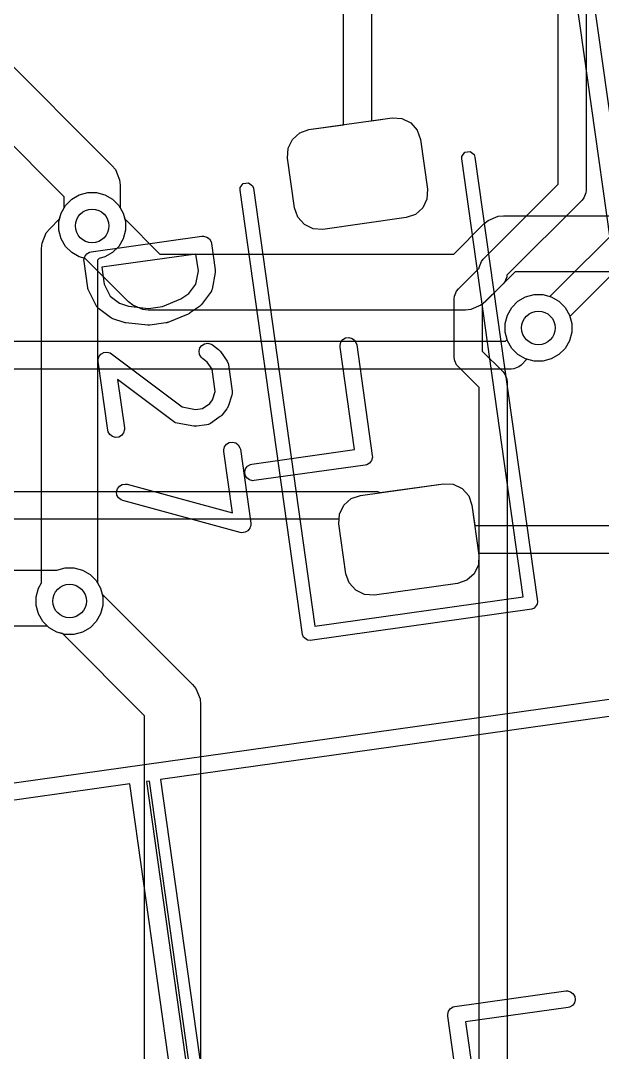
# Model space of a CAD drawing. Header units: millimetres. Extents: x 14 to 286, y -133 to -45.
# Drawn here: x 194.54 to 199.74, y -91.75 to -82.54 of the extents above; entities that cross this region are included whole.
import ezdxf

# ---------------------------------------------------------------- set-up
doc = ezdxf.new("R2010")
doc.units = ezdxf.units.MM
for name, color, linetype, true_color in [('B.Cu', 153, 'CONTINUOUS', 0x4d7fc4), ('F.Cu', 13, 'CONTINUOUS', 0xc83434), ('F.Mask', 201, 'CONTINUOUS', 0xd864ff), ('F.Paste', 253, 'CONTINUOUS', 0xb4a09a), ('F.Silkscreen', 41, 'CONTINUOUS', 0xf2eda1), ('User.Drawings', 9, 'CONTINUOUS', 0xc2c2c2)]:
    doc.layers.add(name, color=color, linetype=linetype, true_color=true_color)

msp = doc.modelspace()

# ---------------------------------------------------------------- linework, layer by layer
at = {"layer": 'B.Cu', "linetype": 'CONTINUOUS'}
for p, q in [((199.3436, -83.997723), (199.3436, -80.0794)), ((199.5936, -80.131176), (199.5936, -84.0495)), ((193.0763, -81.548946), (195.355677, -83.828323)), ((194.9289, -84.108654), (192.649523, -81.829277)), ((199.270734, -85.000289), (200.8121, -83.458924)), ((201.025488, -83.599088), (199.44751, -85.177065)), ((195.355677, -83.828323), (195.386768, -83.866208)), ((195.386768, -83.866208), (195.402551, -83.904312)), ((195.402551, -83.904312), (195.424096, -83.956327)), ((195.424096, -83.956327), (195.4289, -84.0051)), ((195.4289, -84.0051), (195.4289, -84.207246)), ((198.674012, -84.667312), (199.3436, -83.997723)), ((199.5936, -84.0495), (199.591198, -84.073886)), ((194.9289, -84.207246), (194.9289, -84.108654)), ((199.556989, -84.137888), (198.886495, -84.80838)), ((199.572534, -84.118946), (199.556989, -84.137888)), ((199.591198, -84.073886), (199.572534, -84.118946)), ((194.901736, -84.254295), (194.9289, -84.207246)), ((195.4289, -84.207246), (195.456064, -84.254295)), ((194.800323, -84.394123), (194.887675, -84.30677)), ((194.887675, -84.30677), (194.901736, -84.254295)), ((195.456064, -84.254295), (195.476333, -84.329942)), ((195.476333, -84.329942), (195.476333, -84.408258)), ((194.769237, -84.432002), (194.800323, -84.394123)), ((195.476333, -84.408258), (195.456064, -84.483905)), ((194.731904, -84.522127), (194.769233, -84.432007)), ((194.769233, -84.432007), (194.769237, -84.432002)), ((195.456064, -84.483905), (195.416906, -84.551728)), ((194.7271, -84.5709), (194.731904, -84.522127)), ((194.7271, -87.558846), (194.7271, -84.5709)), ((195.361528, -84.607106), (195.293705, -84.646264)), ((195.416906, -84.551728), (195.361528, -84.607106)), ((195.241229, -84.660324), (195.2271, -84.674453)), ((195.2271, -84.674453), (195.2271, -87.558846)), ((195.293705, -84.646264), (195.241229, -84.660324)), ((198.646134, -84.716028), (198.658466, -84.686254)), ((198.658466, -84.686254), (198.658471, -84.686248)), ((198.658471, -84.686248), (198.674012, -84.667312)), ((198.452212, -84.932612), (198.638304, -84.746518)), ((198.638304, -84.746518), (198.639802, -84.731314)), ((198.639802, -84.731314), (198.640076, -84.730653)), ((198.640076, -84.730653), (198.646134, -84.716028)), ((198.850789, -84.887588), (198.6656, -85.072776)), ((198.866334, -84.868646), (198.850789, -84.887588)), ((198.884998, -84.823586), (198.866334, -84.868646)), ((198.886495, -84.80838), (198.884998, -84.823586)), ((198.418002, -84.996614), (198.436666, -84.951554)), ((198.436666, -84.951554), (198.436671, -84.951548)), ((198.436671, -84.951548), (198.452212, -84.932612)), ((198.4156, -85.021), (198.418002, -84.996614)), ((198.4156, -85.54), (198.4156, -85.021)), ((198.6656, -85.072776), (198.6656, -85.488223)), ((198.929294, -85.097872), (198.984672, -85.042494)), ((198.984672, -85.042494), (199.052495, -85.003336)), ((199.052495, -85.003336), (199.128142, -84.983067)), ((199.128142, -84.983067), (199.206458, -84.983067)), ((199.206458, -84.983067), (199.270734, -85.000289)), ((198.869867, -85.241342), (198.890136, -85.165695)), ((198.890136, -85.165695), (198.929294, -85.097872)), ((198.869867, -85.319658), (198.869867, -85.241342)), ((199.44751, -85.177065), (199.464733, -85.241342)), ((199.464733, -85.241342), (199.464733, -85.319658)), ((198.890136, -85.395305), (198.869867, -85.319658)), ((199.464733, -85.319658), (199.444464, -85.395305)), ((198.929294, -85.463128), (198.890136, -85.395305)), ((199.444464, -85.395305), (199.405306, -85.463128)), ((198.6656, -85.488223), (198.850789, -85.673412)), ((198.984672, -85.518506), (198.929294, -85.463128)), ((199.052495, -85.557664), (198.984672, -85.518506)), ((199.349928, -85.518506), (199.282105, -85.557664)), ((199.405306, -85.463128), (199.349928, -85.518506)), ((198.418002, -85.564386), (198.4156, -85.54)), ((198.418002, -85.564387), (198.418002, -85.564386)), ((198.421763, -85.573467), (198.418002, -85.564387)), ((198.436666, -85.609446), (198.421763, -85.573467)), ((198.436671, -85.609451), (198.436666, -85.609446)), ((198.452212, -85.628388), (198.436671, -85.609451)), ((199.128142, -85.577933), (199.052495, -85.557664)), ((199.206458, -85.577933), (199.128142, -85.577933)), ((199.282105, -85.557664), (199.206458, -85.577933)), ((198.6374, -85.813576), (198.452212, -85.628388)), ((198.850789, -85.673412), (198.866334, -85.692354)), ((198.866334, -85.692354), (198.884998, -85.737414)), ((198.884998, -85.737414), (198.8874, -85.7618)), ((198.8874, -85.7618), (198.8874, -92.850422)), ((198.6374, -92.850422), (198.6374, -85.813576)), ((194.699936, -87.605895), (194.7271, -87.558846)), ((195.2271, -87.558846), (195.254264, -87.605895)), ((194.679667, -87.681542), (194.699936, -87.605895)), ((195.254264, -87.605895), (195.268324, -87.65837)), ((194.679667, -87.759858), (194.679667, -87.681542)), ((195.268324, -87.65837), (196.074977, -88.465023)), ((194.699936, -87.835505), (194.679667, -87.759858)), ((194.739094, -87.903328), (194.699936, -87.835505)), ((194.794472, -87.958706), (194.739094, -87.903328)), ((194.862295, -87.997864), (194.794472, -87.958706)), ((194.91477, -88.011924), (194.862295, -87.997864)), ((195.6482, -88.745354), (194.91477, -88.011924)), ((196.074977, -88.465023), (196.106062, -88.502902)), ((196.106062, -88.502902), (196.106067, -88.502907)), ((196.106067, -88.502907), (196.143396, -88.593027)), ((196.143396, -88.593027), (196.1482, -88.6418)), ((196.1482, -88.6418), (196.1482, -102.9419)), ((195.6482, -103.088346), (195.6482, -88.745354))]:
    msp.add_line(p, q, dxfattribs=at)
at = {"layer": 'B.Cu'}
for centre in [(195.1789, -84.3691), (199.1673, -85.2805), (194.9771, -87.7207)]:
    msp.add_circle(centre, 0.15, dxfattribs=at)
at = {"layer": 'F.Cu', "linetype": 'CONTINUOUS'}
for p, q in [((197.4258, -83.465297), (197.4258, -81.1109)), ((197.6758, -81.162676), (197.6758, -83.430162)), ((197.6758, -83.430162), (197.859487, -83.404347)), ((197.859487, -83.404347), (197.947136, -83.409324)), ((197.947136, -83.409324), (198.026209, -83.447465)), ((197.116786, -83.508727), (197.4258, -83.465297)), ((198.026209, -83.447465), (198.084667, -83.512961)), ((196.930266, -83.675202), (196.968407, -83.596129)), ((196.968407, -83.596129), (197.033903, -83.537671)), ((197.033903, -83.537671), (197.116786, -83.508727)), ((198.084667, -83.512961), (198.113611, -83.595844)), ((198.113611, -83.595844), (198.176239, -84.041464)), ((196.925289, -83.762852), (196.930266, -83.675202)), ((196.987917, -84.208472), (196.925289, -83.762852)), ((198.176239, -84.041464), (198.171262, -84.129114)), ((194.940894, -84.186472), (194.996272, -84.131094)), ((194.996272, -84.131094), (195.064095, -84.091936)), ((195.064095, -84.091936), (195.139742, -84.071667)), ((195.139742, -84.071667), (195.218058, -84.071667)), ((195.218058, -84.071667), (195.293705, -84.091936)), ((195.293705, -84.091936), (195.361528, -84.131094)), ((195.361528, -84.131094), (195.416906, -84.186472)), ((198.171262, -84.129114), (198.133121, -84.208187)), ((194.901736, -84.254295), (194.940894, -84.186472)), ((195.416906, -84.186472), (195.456064, -84.254295)), ((197.016861, -84.291355), (196.987917, -84.208472)), ((198.133121, -84.208187), (198.067625, -84.266645)), ((194.881467, -84.329942), (194.901736, -84.254295)), ((194.881467, -84.408258), (194.881467, -84.329942)), ((195.456064, -84.254295), (195.470124, -84.30677)), ((195.470124, -84.30677), (195.783954, -84.6206)), ((197.075319, -84.356851), (197.016861, -84.291355)), ((197.984742, -84.295589), (197.242041, -84.399969)), ((198.067625, -84.266645), (197.984742, -84.295589)), ((198.679223, -84.352023), (198.717102, -84.320937)), ((198.717102, -84.320937), (198.717107, -84.320933)), ((198.717107, -84.320933), (198.807227, -84.283604)), ((198.807227, -84.283604), (198.856, -84.2788)), ((198.856, -84.2788), (206.3618, -84.2788)), ((194.901736, -84.483905), (194.881467, -84.408258)), ((197.154392, -84.394992), (197.075319, -84.356851)), ((197.242041, -84.399969), (197.154392, -84.394992)), ((198.410646, -84.6206), (198.679223, -84.352023)), ((194.940894, -84.551728), (194.901736, -84.483905)), ((194.996272, -84.607106), (194.940894, -84.551728)), ((195.064095, -84.646264), (194.996272, -84.607106)), ((195.11657, -84.660324), (195.064095, -84.646264)), ((195.503623, -85.047377), (195.11657, -84.660324)), ((195.783954, -84.6206), (198.410646, -84.6206)), ((198.959554, -84.7788), (198.690977, -85.047377)), ((206.508246, -84.7788), (198.959554, -84.7788)), ((195.541502, -85.078462), (195.503623, -85.047377)), ((198.690977, -85.047377), (198.653097, -85.078462)), ((198.929294, -85.097872), (198.984672, -85.042494)), ((198.984672, -85.042494), (199.052495, -85.003336)), ((199.052495, -85.003336), (199.128142, -84.983067)), ((199.128142, -84.983067), (199.206458, -84.983067)), ((199.206458, -84.983067), (199.282105, -85.003336)), ((199.282105, -85.003336), (199.349928, -85.042494)), ((199.349928, -85.042494), (199.405306, -85.097872)), ((195.541507, -85.078467), (195.541502, -85.078462)), ((195.631627, -85.115796), (195.541507, -85.078467)), ((195.6804, -85.1206), (195.631627, -85.115796)), ((198.5142, -85.1206), (195.6804, -85.1206)), ((198.562973, -85.115796), (198.5142, -85.1206)), ((198.653093, -85.078467), (198.562973, -85.115796)), ((198.653097, -85.078462), (198.653093, -85.078467)), ((198.869867, -85.241342), (198.890136, -85.165695)), ((198.890136, -85.165695), (198.929294, -85.097872)), ((199.405306, -85.097872), (199.444464, -85.165695)), ((199.444464, -85.165695), (199.464733, -85.241342)), ((198.869867, -85.319658), (198.869867, -85.241342)), ((199.464733, -85.241342), (199.464733, -85.319658)), ((198.887089, -85.383934), (198.869867, -85.319658)), ((199.464733, -85.319658), (199.444464, -85.395305)), ((193.856932, -85.3985), (198.872524, -85.3985)), ((198.872524, -85.3985), (198.887089, -85.383934)), ((199.444464, -85.395305), (199.405306, -85.463128)), ((199.349928, -85.518506), (199.282105, -85.557664)), ((199.405306, -85.463128), (199.349928, -85.518506)), ((199.012688, -85.611888), (198.993751, -85.627428)), ((199.063865, -85.56071), (199.012688, -85.611888)), ((199.128142, -85.577933), (199.063865, -85.56071)), ((199.206458, -85.577933), (199.128142, -85.577933)), ((199.282105, -85.557664), (199.206458, -85.577933)), ((198.9243, -85.6485), (193.888913, -85.6485)), ((198.948686, -85.646098), (198.9243, -85.6485)), ((198.948687, -85.646098), (198.948686, -85.646098)), ((198.961884, -85.640631), (198.948687, -85.646098)), ((198.993746, -85.627434), (198.961884, -85.640631)), ((198.993751, -85.627428), (198.993746, -85.627434)), ((197.751679, -86.751928), (198.318759, -86.672231)), ((198.318759, -86.672231), (198.406408, -86.677208)), ((198.406408, -86.677208), (198.485481, -86.715349)), ((198.485481, -86.715349), (198.543939, -86.780845)), ((194.378378, -86.7405), (197.7055, -86.7405)), ((197.7055, -86.7405), (197.729886, -86.742902)), ((197.729886, -86.742902), (197.729887, -86.742902)), ((197.729887, -86.742902), (197.730618, -86.743205)), ((197.730618, -86.743205), (197.751679, -86.751928)), ((198.543939, -86.780845), (198.572883, -86.863728)), ((198.572883, -86.863728), (198.598359, -87.045)), ((197.386846, -86.9905), (194.378378, -86.9905)), ((197.384561, -87.030736), (197.386846, -86.9905)), ((197.447189, -87.476356), (197.384561, -87.030736)), ((198.598359, -87.045), (214.041724, -87.045)), ((198.635511, -87.309348), (198.630534, -87.396998)), ((214.0935, -87.295), (198.633495, -87.295)), ((198.633495, -87.295), (198.635511, -87.309348)), ((189.188053, -87.4455), (194.858893, -87.4455)), ((194.858893, -87.4455), (194.862295, -87.443536)), ((194.862295, -87.443536), (194.937942, -87.423267)), ((194.937942, -87.423267), (195.016258, -87.423267)), ((195.016258, -87.423267), (195.091905, -87.443536)), ((195.091905, -87.443536), (195.159728, -87.482694)), ((198.630534, -87.396998), (198.592393, -87.476071)), ((195.159728, -87.482694), (195.215106, -87.538072)), ((195.215106, -87.538072), (195.254264, -87.605895)), ((197.476133, -87.559239), (197.447189, -87.476356)), ((197.534591, -87.624735), (197.476133, -87.559239)), ((198.526897, -87.534529), (198.444014, -87.563473)), ((198.592393, -87.476071), (198.526897, -87.534529)), ((195.254264, -87.605895), (195.274533, -87.681542)), ((197.613664, -87.662876), (197.534591, -87.624735)), ((198.444014, -87.563473), (197.701313, -87.667853)), ((195.274533, -87.681542), (195.274533, -87.759858)), ((197.701313, -87.667853), (197.613664, -87.662876)), ((195.254264, -87.835505), (195.215106, -87.903328)), ((195.274533, -87.759858), (195.254264, -87.835505)), ((195.215106, -87.903328), (195.159728, -87.958706)), ((194.781266, -87.9455), (189.0845, -87.9455)), ((194.794472, -87.958706), (194.781266, -87.9455)), ((194.862295, -87.997864), (194.794472, -87.958706)), ((194.937942, -88.018133), (194.862295, -87.997864)), ((195.016258, -88.018133), (194.937942, -88.018133)), ((195.091905, -87.997864), (195.016258, -88.018133)), ((195.159728, -87.958706), (195.091905, -87.997864))]:
    msp.add_line(p, q, dxfattribs=at)
at = {"layer": 'F.Cu'}
for centre in [(195.1789, -84.3691), (199.1673, -85.2805), (194.9771, -87.7207)]:
    msp.add_circle(centre, 0.15, dxfattribs=at)
at = {"layer": 'F.Mask', "linetype": 'CONTINUOUS'}
for p, q in [((197.116786, -83.508727), (197.859487, -83.404347)), ((197.859487, -83.404347), (197.947136, -83.409324)), ((197.947136, -83.409324), (198.026209, -83.447465)), ((198.026209, -83.447465), (198.084667, -83.512961)), ((196.930266, -83.675202), (196.968407, -83.596129)), ((196.968407, -83.596129), (197.033903, -83.537671)), ((197.033903, -83.537671), (197.116786, -83.508727)), ((198.084667, -83.512961), (198.113611, -83.595844)), ((198.113611, -83.595844), (198.176239, -84.041464)), ((196.925289, -83.762852), (196.930266, -83.675202)), ((196.987917, -84.208472), (196.925289, -83.762852)), ((198.176239, -84.041464), (198.171262, -84.129114)), ((198.171262, -84.129114), (198.133121, -84.208187)), ((197.016861, -84.291355), (196.987917, -84.208472)), ((198.133121, -84.208187), (198.067625, -84.266645)), ((197.075319, -84.356851), (197.016861, -84.291355)), ((197.984742, -84.295589), (197.242041, -84.399969)), ((198.067625, -84.266645), (197.984742, -84.295589)), ((197.154392, -84.394992), (197.075319, -84.356851)), ((197.242041, -84.399969), (197.154392, -84.394992)), ((197.576058, -86.776611), (198.318759, -86.672231)), ((198.318759, -86.672231), (198.406408, -86.677208)), ((198.406408, -86.677208), (198.485481, -86.715349)), ((198.485481, -86.715349), (198.543939, -86.780845)), ((197.427679, -86.864013), (197.493175, -86.805555)), ((197.493175, -86.805555), (197.576058, -86.776611)), ((198.543939, -86.780845), (198.572883, -86.863728)), ((197.389538, -86.943086), (197.427679, -86.864013)), ((198.572883, -86.863728), (198.635511, -87.309348)), ((197.384561, -87.030736), (197.389538, -86.943086)), ((197.447189, -87.476356), (197.384561, -87.030736)), ((198.635511, -87.309348), (198.630534, -87.396998)), ((198.630534, -87.396998), (198.592393, -87.476071)), ((197.476133, -87.559239), (197.447189, -87.476356)), ((197.534591, -87.624735), (197.476133, -87.559239)), ((198.526897, -87.534529), (198.444014, -87.563473)), ((198.592393, -87.476071), (198.526897, -87.534529)), ((197.613664, -87.662876), (197.534591, -87.624735)), ((198.444014, -87.563473), (197.701313, -87.667853)), ((197.701313, -87.667853), (197.613664, -87.662876))]:
    msp.add_line(p, q, dxfattribs=at)
at = {"layer": 'F.Paste', "linetype": 'CONTINUOUS'}
for p, q in [((197.116786, -83.508727), (197.859487, -83.404347)), ((197.859487, -83.404347), (197.947136, -83.409324)), ((197.947136, -83.409324), (198.026209, -83.447465)), ((198.026209, -83.447465), (198.084667, -83.512961)), ((196.930266, -83.675202), (196.968407, -83.596129)), ((196.968407, -83.596129), (197.033903, -83.537671)), ((197.033903, -83.537671), (197.116786, -83.508727)), ((198.084667, -83.512961), (198.113611, -83.595844)), ((198.113611, -83.595844), (198.176239, -84.041464)), ((196.925289, -83.762852), (196.930266, -83.675202)), ((196.987917, -84.208472), (196.925289, -83.762852)), ((198.176239, -84.041464), (198.171262, -84.129114)), ((198.171262, -84.129114), (198.133121, -84.208187)), ((197.016861, -84.291355), (196.987917, -84.208472)), ((198.133121, -84.208187), (198.067625, -84.266645)), ((197.075319, -84.356851), (197.016861, -84.291355)), ((197.984742, -84.295589), (197.242041, -84.399969)), ((198.067625, -84.266645), (197.984742, -84.295589)), ((197.154392, -84.394992), (197.075319, -84.356851)), ((197.242041, -84.399969), (197.154392, -84.394992)), ((197.576058, -86.776611), (198.318759, -86.672231)), ((198.318759, -86.672231), (198.406408, -86.677208)), ((198.406408, -86.677208), (198.485481, -86.715349)), ((198.485481, -86.715349), (198.543939, -86.780845)), ((197.427679, -86.864013), (197.493175, -86.805555)), ((197.493175, -86.805555), (197.576058, -86.776611)), ((198.543939, -86.780845), (198.572883, -86.863728)), ((197.389538, -86.943086), (197.427679, -86.864013)), ((198.572883, -86.863728), (198.635511, -87.309348)), ((197.384561, -87.030736), (197.389538, -86.943086)), ((197.447189, -87.476356), (197.384561, -87.030736)), ((198.635511, -87.309348), (198.630534, -87.396998)), ((198.630534, -87.396998), (198.592393, -87.476071)), ((197.476133, -87.559239), (197.447189, -87.476356)), ((197.534591, -87.624735), (197.476133, -87.559239)), ((198.526897, -87.534529), (198.444014, -87.563473)), ((198.592393, -87.476071), (198.526897, -87.534529)), ((197.613664, -87.662876), (197.534591, -87.624735)), ((198.444014, -87.563473), (197.701313, -87.667853)), ((197.701313, -87.667853), (197.613664, -87.662876))]:
    msp.add_line(p, q, dxfattribs=at)
at = {"layer": 'F.Silkscreen', "linetype": 'CONTINUOUS'}
for p, q in [((198.481615, -83.771335), (198.482942, -83.747962)), ((199.03135, -87.682896), (198.481615, -83.771335)), ((198.482942, -83.747962), (198.510579, -83.711287)), ((198.510579, -83.711287), (198.556054, -83.704896)), ((198.556054, -83.704896), (198.592729, -83.732533)), ((198.592729, -83.732533), (198.600447, -83.754635)), ((198.600447, -83.754635), (199.158533, -87.725611)), ((196.50108, -84.049681), (196.502407, -84.026308)), ((197.059164, -88.020656), (196.50108, -84.049681)), ((196.502407, -84.026308), (196.530044, -83.989633)), ((196.530044, -83.989633), (196.575519, -83.983242)), ((196.575519, -83.983242), (196.612194, -84.010879)), ((196.612194, -84.010879), (196.619912, -84.032981)), ((196.619912, -84.032981), (197.169645, -87.944539)), ((195.170037, -84.601006), (196.160305, -84.461833)), ((196.160305, -84.461833), (196.174995, -84.461223)), ((196.174995, -84.461223), (196.203327, -84.468551)), ((196.203327, -84.468551), (196.226697, -84.486162)), ((196.226697, -84.486162), (196.24155, -84.511376)), ((196.24155, -84.511376), (196.245013, -84.525665)), ((195.130534, -84.619322), (195.155748, -84.604469)), ((195.155748, -84.604469), (195.170037, -84.601006)), ((196.245013, -84.525665), (196.278149, -84.761443)), ((195.105595, -84.671024), (195.112923, -84.642692)), ((195.106205, -84.685714), (195.105595, -84.671024)), ((195.139341, -84.921492), (195.106205, -84.685714)), ((195.112923, -84.642692), (195.130534, -84.619322)), ((196.10691, -84.62081), (195.265182, -84.739108)), ((196.127915, -84.770265), (196.10691, -84.62081)), ((195.265182, -84.739108), (195.286187, -84.888562)), ((196.106052, -84.888979), (196.127915, -84.770265)), ((196.277639, -84.785465), (196.250366, -84.933559)), ((196.278262, -84.778048), (196.277639, -84.785465)), ((196.278149, -84.761443), (196.278457, -84.768878)), ((196.278758, -84.776133), (196.278262, -84.778048)), ((196.278457, -84.768878), (196.278871, -84.770814)), ((196.278871, -84.770814), (196.278647, -84.77347)), ((196.278647, -84.77347), (196.278758, -84.776133)), ((195.286187, -84.888562), (195.339924, -84.99665)), ((196.042975, -84.972684), (196.106052, -84.888979)), ((195.141092, -84.92872), (195.139341, -84.921492)), ((195.141229, -84.930699), (195.141092, -84.92872)), ((195.142176, -84.933191), (195.141229, -84.930699)), ((195.142804, -84.935781), (195.142176, -84.933191)), ((195.143809, -84.937487), (195.142804, -84.935781)), ((195.146453, -84.944443), (195.143809, -84.937487)), ((195.213491, -85.079282), (195.146453, -84.944443)), ((195.972094, -85.021518), (196.042975, -84.972684)), ((196.236503, -84.965111), (196.155447, -85.072677)), ((196.244158, -84.952559), (196.236503, -84.965111)), ((196.244832, -84.949949), (196.244158, -84.952559)), ((196.246298, -84.947688), (196.244832, -84.949949)), ((196.250366, -84.933559), (196.246298, -84.947688)), ((195.339924, -84.99665), (195.423631, -85.059728)), ((195.423631, -85.059728), (195.505227, -85.087132)), ((195.806287, -85.088631), (195.972094, -85.021518)), ((196.155447, -85.072677), (196.150408, -85.078151)), ((195.221295, -85.091742), (195.213491, -85.079282)), ((195.223326, -85.093511), (195.221295, -85.091742)), ((195.224694, -85.095834), (195.223326, -85.093511)), ((195.235513, -85.105791), (195.224694, -85.095834)), ((195.343079, -85.186847), (195.235513, -85.105791)), ((195.505227, -85.087132), (195.683107, -85.105943)), ((195.683107, -85.105943), (195.806287, -85.088631)), ((196.036004, -85.157472), (195.85401, -85.231137)), ((196.037018, -85.15694), (196.036004, -85.157472)), ((196.037549, -85.156827), (196.037018, -85.15694)), ((196.043268, -85.153664), (196.037549, -85.156827)), ((196.049027, -85.150646), (196.043268, -85.153664)), ((196.049412, -85.150267), (196.049027, -85.150646)), ((196.050416, -85.149712), (196.049412, -85.150267)), ((196.138099, -85.089302), (196.050416, -85.149712)), ((196.143781, -85.084502), (196.138099, -85.089302)), ((196.14549, -85.083496), (196.143781, -85.084502)), ((196.147295, -85.081534), (196.14549, -85.083496)), ((196.149331, -85.079815), (196.147295, -85.081534)), ((196.150408, -85.078151), (196.149331, -85.079815)), ((195.349429, -85.190719), (195.343079, -85.186847)), ((195.350925, -85.192023), (195.349429, -85.190719)), ((195.353358, -85.193116), (195.350925, -85.192023)), ((195.355631, -85.194502), (195.353358, -85.193116)), ((195.357547, -85.194997), (195.355631, -85.194502)), ((195.364336, -85.198047), (195.357547, -85.194997)), ((195.465274, -85.231948), (195.364336, -85.198047)), ((195.466392, -85.232205), (195.465274, -85.231948)), ((195.466867, -85.232463), (195.466392, -85.232205)), ((195.473233, -85.233776), (195.466867, -85.232463)), ((195.479604, -85.235241), (195.473233, -85.233776)), ((195.480145, -85.235203), (195.479604, -85.235241)), ((195.481266, -85.235435), (195.480145, -85.235203)), ((195.676516, -85.256082), (195.481266, -85.235435)), ((195.679077, -85.2561), (195.676516, -85.256082)), ((195.680151, -85.256378), (195.679077, -85.2561)), ((195.685687, -85.256148), (195.680151, -85.256378)), ((195.691219, -85.256188), (195.685687, -85.256148)), ((195.69228, -85.255874), (195.691219, -85.256188)), ((195.694841, -85.255768), (195.69228, -85.255874)), ((195.836308, -85.235886), (195.694841, -85.255768)), ((195.8388, -85.235282), (195.836308, -85.235886)), ((195.839906, -85.235291), (195.8388, -85.235282)), ((195.845215, -85.233727), (195.839906, -85.235291)), ((195.850597, -85.232423), (195.845215, -85.233727)), ((195.85155, -85.231861), (195.850597, -85.232423)), ((195.85401, -85.231137), (195.85155, -85.231861)), ((196.141424, -85.459887), (196.159036, -85.436516)), ((196.159036, -85.436516), (196.18425, -85.421663)), ((196.18425, -85.421663), (196.213228, -85.417591)), ((196.213228, -85.417591), (196.24156, -85.424917)), ((196.24156, -85.424917), (196.254113, -85.432572)), ((196.254113, -85.432572), (196.307896, -85.4731)), ((195.23884, -85.538649), (195.256452, -85.515277)), ((195.256452, -85.515277), (195.273414, -85.505286)), ((195.273414, -85.505286), (195.281666, -85.500425)), ((195.281666, -85.500425), (195.310645, -85.496352)), ((195.310645, -85.496352), (195.326392, -85.500425)), ((195.326392, -85.500425), (195.338976, -85.503679)), ((195.338976, -85.503679), (195.351529, -85.511334)), ((195.351529, -85.511334), (195.982784, -85.987018)), ((196.134098, -85.488219), (196.141424, -85.459887)), ((196.13817, -85.517197), (196.134098, -85.488219)), ((196.153023, -85.542411), (196.13817, -85.517197)), ((196.307896, -85.4731), (196.313369, -85.478137)), ((196.313369, -85.478137), (196.315033, -85.479215)), ((196.315033, -85.479215), (196.316753, -85.481251)), ((196.316753, -85.481251), (196.318714, -85.483056)), ((196.318714, -85.483056), (196.319719, -85.484762)), ((196.319719, -85.484762), (196.324521, -85.490447)), ((196.324521, -85.490447), (196.384932, -85.578131)), ((195.231513, -85.56698), (195.236809, -85.546505)), ((195.232123, -85.58167), (195.231513, -85.56698)), ((195.318278, -86.194694), (195.232123, -85.58167)), ((195.236809, -85.546505), (195.23884, -85.538649)), ((196.163841, -85.552368), (196.153023, -85.542411)), ((196.207904, -85.585571), (196.163841, -85.552368)), ((196.251365, -85.648653), (196.207904, -85.585571)), ((196.384932, -85.578131), (196.392047, -85.590998)), ((196.392047, -85.590998), (196.39261, -85.593632)), ((196.39261, -85.593632), (196.393978, -85.595955)), ((196.393978, -85.595955), (196.397441, -85.610244)), ((196.397441, -85.610244), (196.430577, -85.846022)), ((196.279572, -85.849365), (196.251365, -85.648653)), ((195.906652, -86.11747), (195.405862, -85.740098)), ((195.405862, -85.740098), (195.466818, -86.173818)), ((196.255184, -85.921982), (196.279572, -85.849365)), ((196.427404, -85.880338), (196.393503, -85.981277)), ((196.430697, -85.866009), (196.427404, -85.880338)), ((196.431186, -85.860712), (196.430511, -85.863318)), ((196.430511, -85.863318), (196.430697, -85.866009)), ((196.430577, -85.846022), (196.431186, -85.860712)), ((195.982784, -85.987018), (196.101496, -86.008882)), ((196.166222, -85.999786), (196.229306, -85.956323)), ((196.229306, -85.956323), (196.255184, -85.921982)), ((196.387479, -85.994689), (196.386178, -85.996182)), ((196.38857, -85.992259), (196.387479, -85.994689)), ((196.389959, -85.989982), (196.38857, -85.992259)), ((196.390455, -85.988061), (196.389959, -85.989982)), ((196.393503, -85.981277), (196.390455, -85.988061)), ((196.101496, -86.008882), (196.166222, -85.999786)), ((196.324429, -86.072942), (196.236745, -86.133353)), ((196.330111, -86.068141), (196.324429, -86.072942)), ((196.331819, -86.067136), (196.330111, -86.068141)), ((196.333623, -86.065175), (196.331819, -86.067136)), ((196.335661, -86.063454), (196.333623, -86.065175)), ((196.336739, -86.061788), (196.335661, -86.063454)), ((196.341775, -86.056317), (196.336739, -86.061788)), ((196.382304, -86.002535), (196.341775, -86.056317)), ((196.386178, -85.996182), (196.382304, -86.002535)), ((195.466818, -86.173818), (195.467428, -86.188509)), ((195.919205, -86.125125), (195.906652, -86.11747)), ((195.921814, -86.125799), (195.919205, -86.125125)), ((195.924075, -86.127264), (195.921814, -86.125799)), ((195.938204, -86.131332), (195.924075, -86.127264)), ((196.086298, -86.158606), (195.938204, -86.131332)), ((196.093716, -86.15923), (196.086298, -86.158606)), ((196.095629, -86.159725), (196.093716, -86.15923)), ((196.098285, -86.159614), (196.095629, -86.159725)), ((196.100949, -86.159839), (196.098285, -86.159614)), ((196.10289, -86.159423), (196.100949, -86.159839)), ((196.110319, -86.159116), (196.10289, -86.159423)), ((196.204632, -86.145862), (196.110319, -86.159116)), ((196.218921, -86.142399), (196.204632, -86.145862)), ((196.221243, -86.141031), (196.218921, -86.142399)), ((196.223878, -86.140468), (196.221243, -86.141031)), ((196.236745, -86.133353), (196.223878, -86.140468)), ((195.321741, -86.208983), (195.318278, -86.194694)), ((195.336594, -86.234198), (195.321741, -86.208983)), ((195.359964, -86.251809), (195.336594, -86.234198)), ((195.388296, -86.259136), (195.359964, -86.251809)), ((195.417275, -86.255063), (195.388296, -86.259136)), ((195.442489, -86.24021), (195.417275, -86.255063)), ((195.4601, -86.21684), (195.442489, -86.24021)), ((195.467428, -86.188509), (195.4601, -86.21684)), ((196.354327, -86.37092), (196.361655, -86.342588)), ((196.361655, -86.342588), (196.379266, -86.319218)), ((196.379266, -86.319218), (196.40448, -86.304365)), ((196.40448, -86.304365), (196.433459, -86.300292)), ((196.433459, -86.300292), (196.461791, -86.30762)), ((196.461791, -86.30762), (196.485161, -86.325231)), ((196.485161, -86.325231), (196.500014, -86.350445)), ((196.500014, -86.350445), (196.503477, -86.364734)), ((196.354937, -86.38561), (196.354327, -86.37092)), ((196.431889, -86.933155), (196.354937, -86.38561)), ((196.503477, -86.364734), (196.596259, -87.024913)), ((195.397254, -86.744959), (195.404926, -86.716718)), ((195.404926, -86.716718), (195.422821, -86.693564)), ((195.422821, -86.693564), (195.448214, -86.67902)), ((195.448214, -86.67902), (195.47724, -86.675301)), ((195.47724, -86.675301), (195.491738, -86.677746)), ((195.491738, -86.677746), (196.431889, -86.933155)), ((195.400973, -86.773985), (195.397254, -86.744959)), ((195.415517, -86.799378), (195.400973, -86.773985)), ((195.438671, -86.817273), (195.415517, -86.799378)), ((195.452414, -86.8225), (195.438671, -86.817273)), ((196.502326, -87.107728), (195.452414, -86.8225)), ((196.558935, -87.098959), (196.546716, -87.106158)), ((196.571244, -87.09191), (196.558935, -87.098959)), ((196.571529, -87.091541), (196.571244, -87.09191)), ((196.57193, -87.091305), (196.571529, -87.091541)), ((196.580459, -87.079985), (196.57193, -87.091305)), ((196.589139, -87.068756), (196.580459, -87.079985)), ((196.589261, -87.068306), (196.589139, -87.068756)), ((196.589541, -87.067935), (196.589261, -87.068306)), ((196.593097, -87.054183), (196.589541, -87.067935)), ((196.596811, -87.040515), (196.593097, -87.054183)), ((196.596259, -87.024913), (196.596869, -87.039603)), ((196.596869, -87.039603), (196.596752, -87.040055)), ((196.596752, -87.040055), (196.596811, -87.040515)), ((196.516824, -87.110173), (196.502326, -87.107728)), ((196.517284, -87.110113), (196.516824, -87.110173)), ((196.517737, -87.110231), (196.517284, -87.110113)), ((196.531816, -87.108252), (196.517737, -87.110231)), ((196.545851, -87.106454), (196.531816, -87.108252)), ((196.546254, -87.106222), (196.545851, -87.106454)), ((196.546716, -87.106158), (196.546254, -87.106222)), ((197.169645, -87.944539), (199.03135, -87.682896)), ((199.158533, -87.725611), (199.157206, -87.748979)), ((199.107468, -87.793378), (197.12693, -88.071722)), ((199.12957, -87.78566), (199.107468, -87.793378)), ((199.157207, -87.748985), (199.12957, -87.78566)), ((199.157206, -87.748979), (199.157207, -87.748985)), ((197.066882, -88.042758), (197.059164, -88.020656)), ((197.103557, -88.070395), (197.066882, -88.042758)), ((197.12693, -88.071722), (197.103557, -88.070395))]:
    msp.add_line(p, q, dxfattribs=at)
at = {"layer": 'User.Drawings', "linetype": 'CONTINUOUS'}
for p, q in [((200.374773, -88.516724), (197.762567, -69.929914)), ((197.911654, -69.908961), (200.523852, -88.495719)), ((197.394135, -85.436945), (197.401463, -85.408613)), ((197.394745, -85.451635), (197.394135, -85.436945)), ((197.401463, -85.408613), (197.419074, -85.385243)), ((197.419074, -85.385243), (197.444288, -85.37039)), ((197.444288, -85.37039), (197.473267, -85.366317)), ((197.473267, -85.366317), (197.501599, -85.373645)), ((197.501599, -85.373645), (197.524969, -85.391256)), ((197.524969, -85.391256), (197.539822, -85.41647)), ((197.539822, -85.41647), (197.543285, -85.430759)), ((197.543285, -85.430759), (197.682458, -86.421027)), ((197.52348, -86.367632), (197.394745, -85.451635)), ((196.607482, -86.496368), (197.52348, -86.367632)), ((197.683068, -86.435717), (197.67574, -86.464049)), ((197.682458, -86.421027), (197.683068, -86.435717)), ((196.54304, -86.566386), (196.550368, -86.538054)), ((196.550368, -86.538054), (196.567979, -86.514684)), ((196.567979, -86.514684), (196.593193, -86.499831)), ((196.593193, -86.499831), (196.607482, -86.496368)), ((197.618626, -86.505735), (196.628358, -86.644908)), ((197.632915, -86.502272), (197.618626, -86.505735)), ((197.658129, -86.487419), (197.632915, -86.502272)), ((197.67574, -86.464049), (197.658129, -86.487419)), ((196.547113, -86.595365), (196.54304, -86.566386)), ((196.561966, -86.620579), (196.547113, -86.595365)), ((196.585336, -86.63819), (196.561966, -86.620579)), ((196.613668, -86.645518), (196.585336, -86.63819)), ((214.380334, -86.701782), (195.791169, -89.314319)), ((196.628358, -86.644908), (196.613668, -86.645518)), ((181.659265, -91.147017), (200.374773, -88.516724)), ((195.515734, -89.352982), (176.976068, -91.958562)), ((198.140918, -108.032138), (195.515734, -89.352982)), ((195.692143, -89.328236), (195.664294, -89.33215)), ((195.664294, -89.33215), (198.289471, -108.011261)), ((198.31732, -108.007347), (195.692143, -89.328236)), ((195.791169, -89.314319), (198.416347, -107.993429)), ((198.420974, -91.343065), (199.411242, -91.203892)), ((199.411242, -91.203892), (199.425932, -91.203282)), ((199.425932, -91.203282), (199.454264, -91.21061)), ((199.454264, -91.21061), (199.477634, -91.228221)), ((199.477634, -91.228221), (199.492487, -91.253435)), ((199.471621, -91.334116), (199.446407, -91.348969)), ((199.489232, -91.310746), (199.471621, -91.334116)), ((199.49656, -91.282414), (199.489232, -91.310746)), ((199.492487, -91.253435), (199.49656, -91.282414)), ((198.356532, -91.413083), (198.36386, -91.384751)), ((198.357142, -91.427773), (198.356532, -91.413083)), ((198.496315, -92.418041), (198.357142, -91.427773)), ((198.36386, -91.384751), (198.381471, -91.361381)), ((198.381471, -91.361381), (198.406685, -91.346528)), ((198.406685, -91.346528), (198.420974, -91.343065)), ((199.432118, -91.352432), (198.516119, -91.481167)), ((199.446407, -91.348969), (199.432118, -91.352432)), ((198.516119, -91.481167), (198.644855, -92.397165))]:
    msp.add_line(p, q, dxfattribs=at)

doc.saveas('drawing.dxf')
